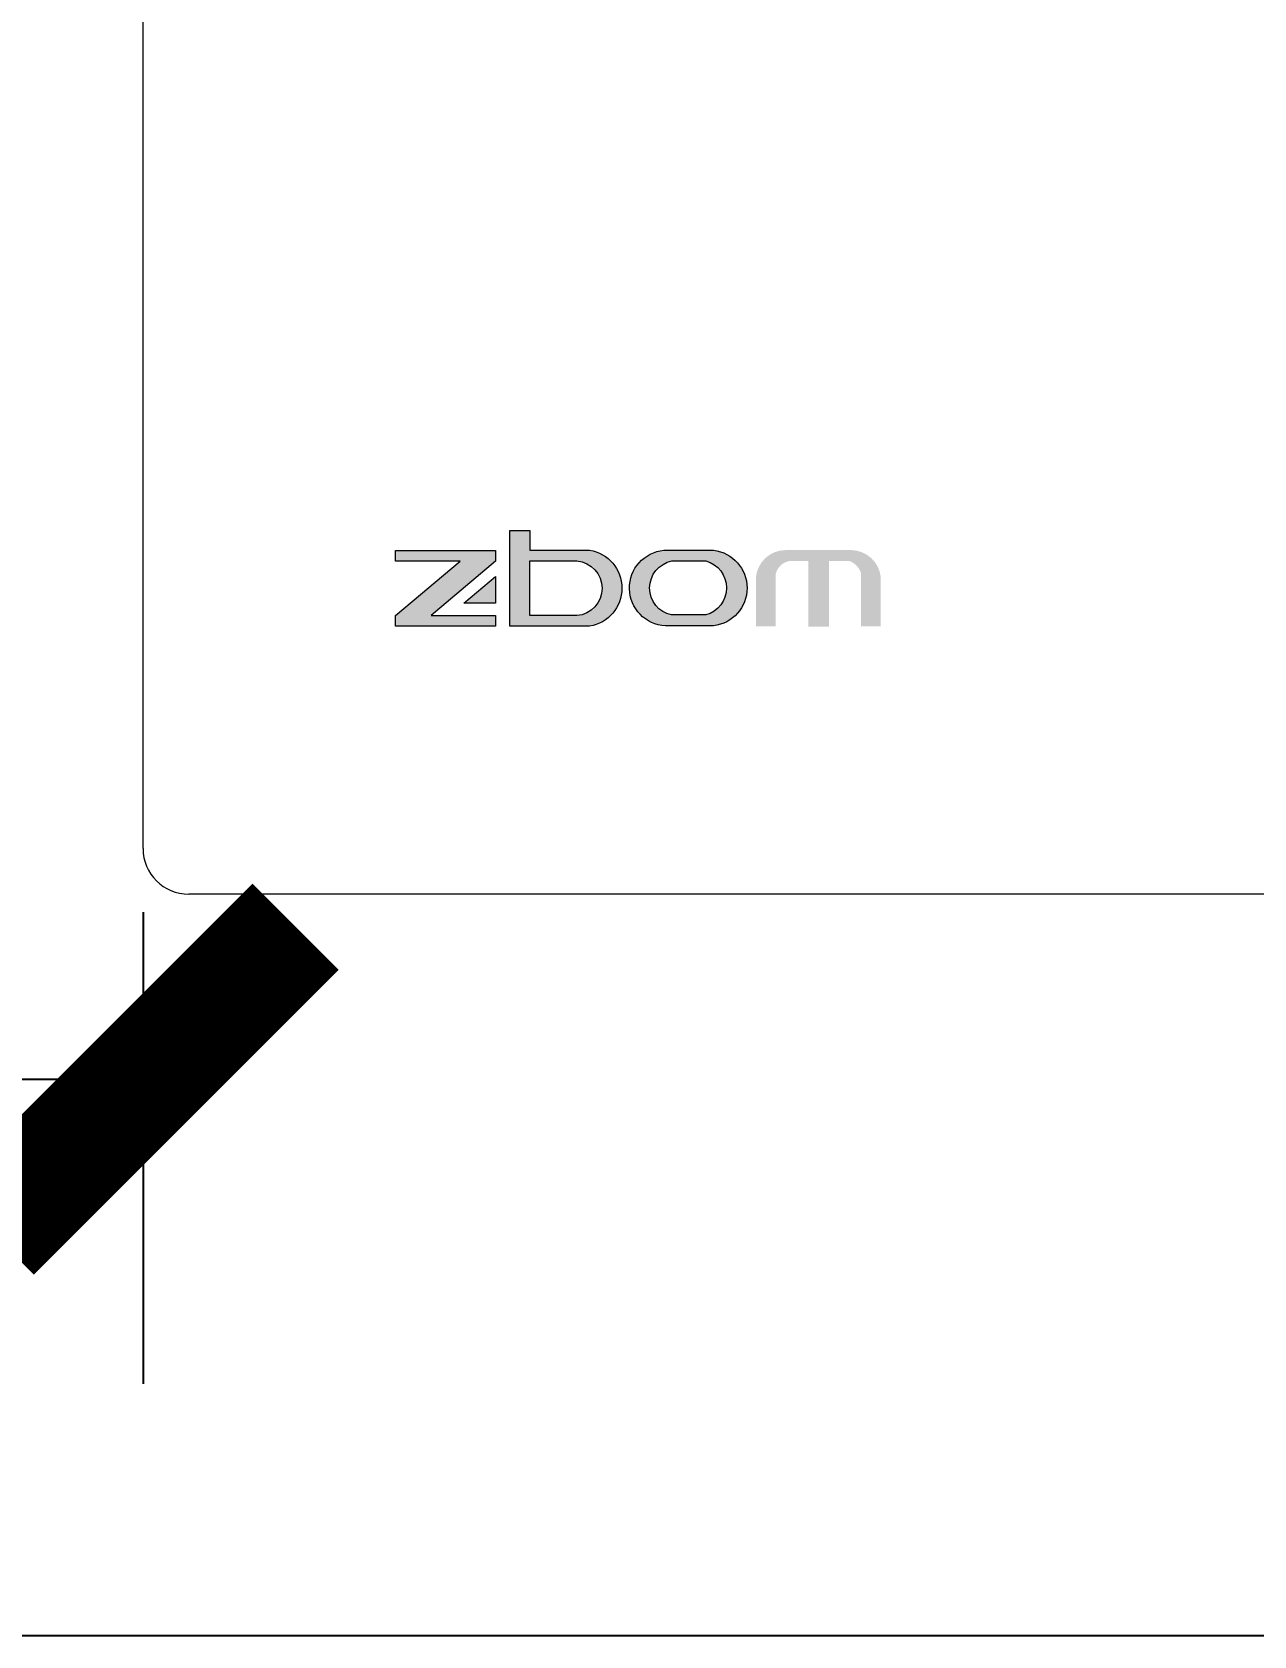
# Model space of a CAD drawing. Header units: millimetres. Extents: x 3104083 to 3173399, y -3165492 to -3044687.
# Drawn here: x 3122801 to 3122961.3, y -3134973.4 to -3134762.9 of the extents above; entities that cross this region are included whole.
import ezdxf

# ---------------------------------------------------------------- set-up
doc = ezdxf.new("R2010")
doc.units = ezdxf.units.MM
doc.header["$LTSCALE"] = 500
doc.header["$MEASUREMENT"] = 0
doc.header["$PDMODE"] = 2
doc.linetypes.add('ACAD_ISO03W100', pattern=[30, 12, -18])
doc.layers.get('0').update_dxf_attribs({"linetype": 'CONTINUOUS'})
doc.layers.get('DEFPOINTS').update_dxf_attribs({"linetype": 'CONTINUOUS'})
for name, color, linetype in [('D-节点尺寸', 5, 'CONTINUOUS'), ('ZB_厨柜', 7, 'CONTINUOUS'), ('台面', 4, 'CONTINUOUS')]:
    doc.layers.add(name, color=color, linetype=linetype)
doc.layers.add('电器', color=85, linetype='CONTINUOUS', lineweight=15)
doc.styles.add('DIM', font='SimSun.ttf', dxfattribs={"width": 0.7})
doc.dimstyles.new('40', dxfattribs={"dimscale": 40, "dimtxt": 2.5, "dimasz": 1, "dimexe": 1, "dimexo": 1, "dimgap": 0.5, "dimtad": 1, "dimdec": 0, "dimzin": 0, "dimdsep": 46, "dimtxsty": 'DIM', "dimblk": 'ARCHTICK', "dimcen": 0, "dimclrd": 5, "dimclre": 5, "dimclrt": 35, "dimadec": 0, "dimazin": 0, "dimtfac": 0.5, "dimtdec": 0, "dimtix": 1, "dimtmove": 2, "dimatfit": 2, "dimldrblk": 'A', "dimfxl": 0, "dimtolj": 1, "dimtzin": 0, "dimlwd": -1, "dimlwe": -1, "dimarcsym": 0})

# ---------------------------------------------------------------- blocks, each defined once
blk = doc.blocks.new('双灶具平面')
at = {"layer": '电器'}
h = blk.add_hatch(color=256, dxfattribs=at)
h.paths.add_polyline_path([(216309.24, -106361.21), (216301.39, -106361.21), (216301.39, -106358.65), (216298.76, -106358.65), (216298.76, -106371.2), (216309.24, -106371.2, 0.850277)])
h.paths.add_polyline_path([(216301.39, -106362.63), (216307.57, -106362.63, -0.922619), (216307.57, -106369.8), (216301.39, -106369.8)], flags=16)
for points in [[(216296.91, -106362.66), (216296.91, -106361.24), (216283.77, -106361.24), (216283.77, -106362.66), (216292.27, -106362.66), (216283.77, -106369.77), (216283.77, -106371.18), (216296.91, -106371.18), (216296.91, -106369.77), (216288.44, -106369.77)], [(216333.67, -106364.38, -0.313741), (216335.45, -106362.65), (216337.94, -106362.65), (216337.94, -106371.25), (216340.66, -106371.25), (216340.66, -106362.65), (216343.38, -106362.65, -0.240846), (216344.88, -106364.29), (216344.88, -106371.22), (216347.46, -106371.22), (216347.46, -106364.75, 0.377099), (216343.59, -106361.2), (216334.98, -106361.2, 0.37664), (216331.09, -106364.64), (216331.09, -106371.22), (216333.67, -106371.23)]]:
    blk.add_hatch(color=256, dxfattribs=at).paths.add_polyline_path(points)
h = blk.add_hatch(color=256, dxfattribs=at)
h.paths.add_polyline_path([(216325.5, -106361.23), (216319, -106361.23, 0.93167), (216319.19, -106371.14), (216325.5, -106371.14, 0.890248)])
h.paths.add_polyline_path([(216320.05, -106362.63), (216324.49, -106362.63, -0.767482), (216324.49, -106369.72), (216320.01, -106369.72, -0.819914)], flags=16)
blk.add_hatch(color=256, dxfattribs=at).paths.add_polyline_path([(216296.88, -106364.67), (216292.74, -106368.18), (216296.88, -106368.18)], flags=17)
for p, q in [((216250.64, -106400.37), (216250.64, -105962.37)), ((217004.64, -106406.37), (216256.64, -106406.37))]:
    blk.add_line(p, q, dxfattribs=at)
for points in [[(216298.76, -106358.65), (216301.39, -106358.65), (216301.39, -106361.21), (216309.24, -106361.21, -0.850277), (216309.24, -106371.2), (216298.76, -106371.2), (216298.76, -106358.65)], [(216319, -106361.23), (216325.5, -106361.23, -0.890248), (216325.5, -106371.14), (216319.19, -106371.14, -0.93167), (216319, -106361.23)], [(216301.39, -106362.63), (216307.57, -106362.63, -0.922619), (216307.57, -106369.8), (216301.39, -106369.8), (216301.39, -106362.63)], [(216320.05, -106362.63), (216324.49, -106362.63, -0.767482), (216324.49, -106369.72), (216320.01, -106369.72, -0.819914), (216320.05, -106362.63, 0.006271)]]:
    blk.add_lwpolyline(points, format="xyb", dxfattribs=at)
for points in [[(216283.77, -106361.24), (216296.91, -106361.24), (216296.91, -106362.66), (216288.44, -106369.77), (216296.91, -106369.77), (216296.91, -106371.18), (216283.77, -106371.18), (216283.77, -106369.77), (216292.27, -106362.66), (216283.77, -106362.66), (216283.77, -106361.24)], [(216296.88, -106364.67), (216296.88, -106368.18), (216292.74, -106368.18), (216296.88, -106364.67)]]:
    blk.add_lwpolyline(points, dxfattribs=at)
blk.add_arc((216256.64, -106400.37), 6, 180, 270, dxfattribs=at)
blk = doc.blocks.new('_ArchTick')
at = {"color": 0, "linetype": 'ByBlock', "const_width": 0.4}
blk.add_lwpolyline([(-0.5, -0.5), (0.5, 0.5)], dxfattribs=at)
blk = doc.blocks.new('*D2180')
at = {"layer": 'D-节点尺寸', "color": 5, "ltscale": 100}
for p, q in [((3122295.52, -3134878.4), (3122295.52, -3134940.32)), ((3122815.52, -3134878.4), (3122815.52, -3134940.32)), ((3122295.52, -3134900.32), (3122815.52, -3134900.32))]:
    blk.add_line(p, q, dxfattribs=at)
at = {"layer": 'DEFPOINTS', "color": 0, "ltscale": 100}
for p in [(3122295.52, -3134838.4), (3122815.52, -3134838.4), (3122815.52, -3134900.32)]:
    blk.add_point(p, dxfattribs=at)
at = {"layer": 'D-节点尺寸', "color": 5, "ltscale": 100, "xscale": 40, "yscale": 40, "zscale": 40, "rotation": 180}
blk.add_blockref('_ArchTick', (3122295.52, -3134900.32), dxfattribs=at)
at = {"layer": 'D-节点尺寸', "color": 5, "ltscale": 100, "xscale": 40, "yscale": 40, "zscale": 40}
blk.add_blockref('_ArchTick', (3122815.52, -3134900.32), dxfattribs=at)
at = {"layer": 'D-节点尺寸', "color": 35, "ltscale": 100, "insert": (3122555.52, -3134830.32), "char_height": 100, "attachment_point": 5, "style": 'DIM'}
blk.add_mtext('\\A1;520', dxfattribs=at)
blk = doc.blocks.new('A')
for p, q in [((-1.4351, 1.1477), (-1.0896, 1.4375)), ((-1.0896, 1.4375), (0, 0)), ((-1.4351, 1.1477), (-0.3688, 0)), ((-0.3688, 0), (-2.1271, 0)), ((-1.4351, -1.1477), (-0.3688, 0)), ((-1.0896, -1.4375), (0, 0)), ((-1.4351, -1.1477), (-1.0896, -1.4375))]:
    blk.add_line(p, q)
for points in [[(-1.4351, 1.1477), (-1.0896, 1.4375), (-0.3688, 0), (0, 0)], [(-1.4351, -1.1477), (-1.0896, -1.4375), (-0.3688, 0), (0, 0)]]:
    blk.add_solid(points)

msp = doc.modelspace()

# ---------------------------------------------------------------- linework, layer by layer
at = {"layer": '台面', "linetype": 'ACAD_ISO03W100'}
msp.add_line((3124185.518, -3134973.409), (3122295.518, -3134973.41), dxfattribs=at)

# ---------------------------------------------------------------- block references
at = {"layer": 'ZB_厨柜', "color": 253}
msp.add_blockref('双灶具平面', (2906564.874, -3028469.666), dxfattribs=at)

# ---------------------------------------------------------------- dimensions: what is measured, and where the dimension line sits
at = {"layer": 'D-节点尺寸', "color": 251, "ltscale": 100}
dim = msp.add_linear_dim(base=(3122815.518, -3134900.322), p1=(3122295.518, -3134838.405), p2=(3122815.518, -3134838.405), dimstyle='40', dxfattribs=at)
dim.commit()
dim.dimension.update_dxf_attribs({"geometry": '*D2180', "text_midpoint": (3122555.518, -3134830.322)})

doc.saveas('drawing.dxf')
